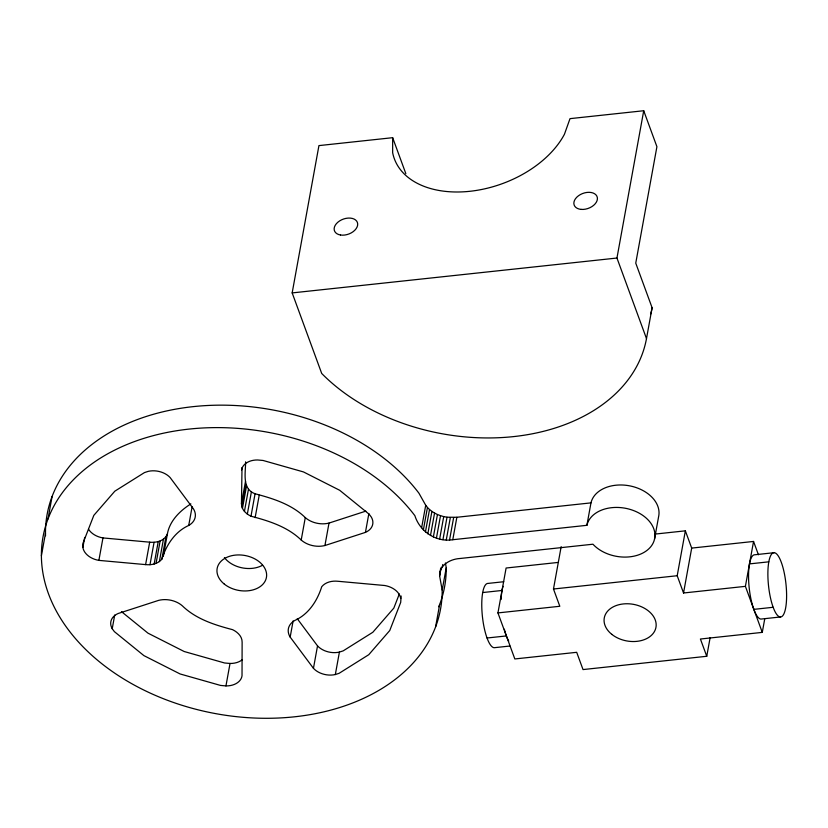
<?xml version="1.0" encoding="UTF-8"?>
<svg xmlns="http://www.w3.org/2000/svg" width="828" height="828" viewBox="0 0 828 828"><rect width="100%" height="100%" fill="white"/><g stroke="black" fill="none" stroke-linecap="round" stroke-linejoin="round"><path stroke-width="1.24" d="M392.658 137.686L392.648 152.694A92.922 60.558 -20.1 0 0 469.859 191.299A92.922 60.558 -20.1 0 0 564.448 134.239L570.006 118.642L643.718 110.735L656.914 146.691L635.749 263.138L652.102 307.737L646.492 338.6A183.826 130.213 10.3 0 1 513.65 436.594A183.826 130.213 10.3 0 1 321.709 373.469L292.17 292.915L318.935 145.604L392.658 137.686L405.844 173.652M82.883 547.391L82.893 543.468L93.823 515.368L114.823 491.18L144.486 472.571L148.253 471.349A18.185 12.875 10.3 0 1 170.133 477.559L193.41 508.796A20.4 14.449 10.3 0 1 188.722 525.449C174.76 531.773 166.252 545.238 161.843 559.2C157.951 563.951 151.431 565.213 145.604 564.613L98.874 560.38A18.185 12.875 10.3 0 1 82.883 547.391L84.694 537.413M241.559 470.056A18.185 12.875 10.3 0 1 257.632 459.975L263.076 460.471L303.472 471.929L339.666 490.269L369.195 514.25L371.358 517.158A18.185 12.875 10.3 0 1 365.438 532.383L324.928 545.528A20.4 14.449 10.3 0 1 301.206 540.032C287.533 526.774 268.965 520.936 250.987 516.217C246.113 513.909 241.3 509.489 241.455 503.683L242.014 467.561M365.841 511.124L329.006 523.079A20.4 14.449 10.3 0 1 305.284 517.593C291.611 504.324 273.043 498.497 255.065 493.767C241.652 488.872 245.688 472.664 245.595 461.838M401.156 596.005L400.69 602.422L389.76 630.522L368.76 654.71L339.097 673.319L335.33 674.541A18.185 12.875 10.3 0 1 313.45 668.331L290.173 637.094L293.122 620.886M439.678 573.628C440.92 564.023 451.188 559.014 459.954 558.496L592.941 544.213A34.517 24.447 10.3 0 0 647.248 550.196A34.517 24.447 10.3 0 0 634.724 511.021A34.517 24.447 10.3 0 0 586.897 525.314L452.781 539.721C436.18 542.402 419.889 531.628 414.869 515.668A202.011 143.089 10.3 0 0 87.685 467.013A202.011 143.089 10.3 0 0 174.128 702.693A202.011 143.089 10.3 0 0 442.183 590.126L439.627 576.019L440.589 568.639M47.993 518.99L52.071 496.552M41.4 555.764L45.478 533.315M98.874 560.38L102.962 537.931A18.185 12.875 10.3 0 1 88.606 529.32M112.225 628.731A18.185 12.875 10.3 0 1 118.135 613.507L158.655 600.362A20.4 14.449 10.3 0 1 182.377 605.858C196.05 619.116 214.618 624.954 232.596 629.673C237.47 631.981 242.273 636.401 242.128 642.207L242.024 675.834A18.185 12.875 10.3 0 1 225.951 685.915L220.507 685.418L180.111 673.961L143.906 655.621L114.388 631.64L112.225 628.731L114.719 615.018M145.604 564.613L149.682 542.174C156.388 542.951 164.772 540.85 167.401 533.894C169.647 520.905 180.1 510.628 190.864 503.91M149.992 564.737L154.07 542.288M154.153 564.044L158.231 541.595M156.057 563.413L160.135 540.963M159.369 561.612L163.447 539.163M161.843 559.2L165.921 536.761M163.323 556.344L167.401 533.894M188.722 525.449L192.117 506.746M241.455 503.683L245.533 481.234M241.838 506.871L245.916 484.432M242.438 508.454L246.516 486.005M244.426 511.466L248.503 489.017M247.334 514.105L251.422 491.666M250.987 516.217L255.065 493.767M255.138 517.645L259.216 495.206M225.951 685.915L230.029 663.466A18.185 12.875 10.3 0 0 242.252 659.75M301.206 540.032L305.284 517.593M324.928 545.528L329.006 523.079M313.45 668.331L317.528 645.881L297.252 618.682M335.33 674.541L339.408 652.091L343.175 650.87L372.838 632.261L393.838 608.083L399.303 594.028M365.438 532.383L368.843 513.681M421.638 527.726L425.716 505.277L418.947 493.219A202.011 143.089 10.3 0 0 191.444 406.827A202.011 143.089 10.3 0 0 45.53 535.809M423.367 529.92L427.445 507.471L425.716 505.277M425.437 531.969L429.515 509.52L427.445 507.471M427.828 533.843L431.905 511.404L429.515 509.52M430.477 535.519L434.565 513.07L431.905 511.404M433.365 536.958L437.453 514.509L434.565 513.07M436.439 538.138L440.517 515.689L437.453 514.509M439.647 539.049L443.725 516.6L440.517 515.689M442.939 539.67L447.016 517.221L456.859 517.272L590.975 502.875A34.517 24.447 10.3 0 1 630.243 485.964A34.517 24.447 10.3 0 1 658.591 516.755L654.503 539.204M439.627 576.019L441.22 567.284M446.261 539.991L450.339 517.541M442.307 566.983L442.763 564.489M449.552 540.001L453.64 517.562M442.183 590.126L446.261 567.677L445.392 562.999M435.59 626.899L439.668 604.45M452.781 539.721L456.859 517.272M710.145 637.581L706.75 656.283L583.026 669.573L576.692 652.309L514.83 658.953L497.938 612.917L506.105 568.018L557.865 562.46M497.938 612.917L559.811 606.272L553.477 589.008L561.177 546.615M646.492 338.6L616.953 258.036L643.718 110.735M586.897 525.314L590.975 502.875M683.535 592.993L691.69 548.095L753.552 541.45L745.397 586.348L683.535 592.993L677.2 575.729L685.356 530.831L654.751 534.122M706.75 656.283L700.416 639.019L762.277 632.385L764.772 618.661M292.17 292.915L616.953 258.036M503.755 581.732L488.044 583.409A32.323 8.766 83.9 0 0 482.279 615.163A32.323 8.766 83.9 0 0 494.212 647.713L509.924 646.026M774.17 552.69L754.836 554.77A32.323 8.766 83.9 0 0 749.061 586.514A32.323 8.766 83.9 0 0 761.004 619.065L780.338 616.984A32.323 8.766 83.9 0 0 783.371 569.115A32.323 8.766 83.9 0 0 768.042 568.422A32.323 8.766 83.9 0 0 780.338 616.984M482.693 592.548L502.027 590.467M749.475 563.899L768.808 561.829M553.477 589.008L677.2 575.729M487.05 638.005L506.384 635.935M753.842 609.367L773.166 607.286M102.962 537.931L149.682 542.174M230.029 663.466L224.585 662.98L184.189 651.512L147.995 633.172L121.416 611.592M443.725 516.6L447.016 517.221M753.552 541.45L758.438 554.781M745.397 586.348L762.277 632.385M685.356 530.831L691.69 548.095M508.713 641.12A32.323 8.766 83.9 0 1 504.335 629.208M501.137 599.524A32.323 8.766 83.9 0 1 503.062 586.296M652.102 307.737A183.826 130.213 10.3 0 1 650.746 313.967M262.59 565.224A25.047 17.74 10.3 0 1 224.409 557.596M339.408 652.091A18.185 12.875 10.3 0 1 317.528 645.881M446.261 567.677A202.011 143.089 10.3 0 1 438.757 606.779M290.173 637.094A20.4 14.449 10.3 0 1 294.861 620.441C308.823 614.117 317.331 600.652 321.74 586.69C325.632 581.991 332.152 580.635 337.979 581.277L384.699 585.51A18.185 12.875 10.3 0 1 400.7 598.499M611.778 634.331A26.258 18.599 10.3 0 0 655.31 629.663A26.258 18.599 10.3 0 0 623.256 603.943A26.258 18.599 10.3 0 0 611.778 634.331M340.505 235.007A12.203 7.949 -20.1 0 0 357.686 223.881A12.203 7.949 -20.1 0 0 339.563 220.952A12.203 7.949 -20.1 0 0 340.505 235.007M581.132 209.391A12.203 7.949 -20.1 0 0 597.319 197.468A12.203 7.949 -20.1 0 0 578.472 195.77A12.203 7.949 -20.1 0 0 581.132 209.391M224.305 584.092A25.047 17.74 10.3 0 0 265.819 579.631A25.047 17.74 10.3 0 0 235.245 555.112A25.047 17.74 10.3 0 0 224.305 584.092"/></g></svg>
